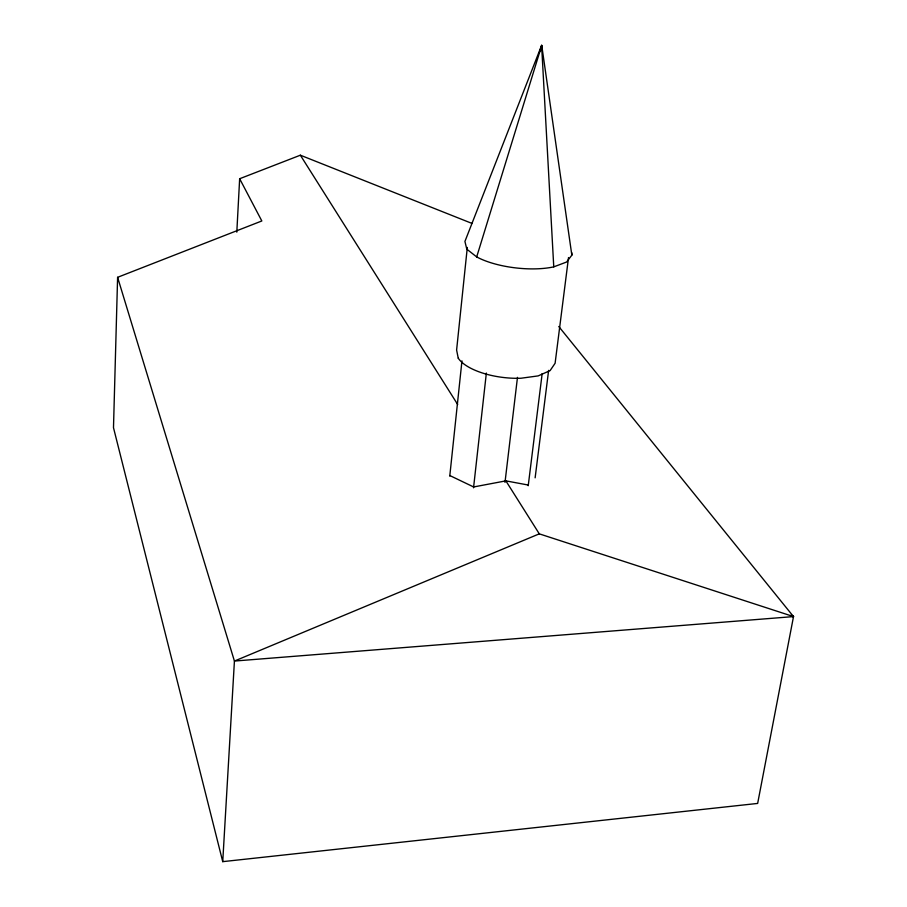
<?xml version="1.0" encoding="UTF-8"?>
<svg xmlns="http://www.w3.org/2000/svg" width="907" height="907" viewBox="0 0 907 907"><rect width="100%" height="100%" fill="white"/><g stroke="black" fill="none" stroke-linecap="round" stroke-linejoin="round"><path stroke-width="1.36" d="M471.776 223.337L300.364 155.199L239.652 178.736L261.828 220.968L117.604 277.315L113.488 427.696L222.737 861.65L757.651 803.432L793.512 616.59L558.757 326.497M236.806 232.158L239.652 178.736M222.737 861.65L234.425 661.056L117.604 277.315M467.309 247.441L456.606 350.023L458.239 358.197M449.77 476.096L461.958 360.884M473.545 487.796L486.356 373.06M504.995 482.388L517.478 377.369M528.225 485.721L542.159 373.65M535.13 477.83L548.633 370.373M568.519 257.565L555.107 363.265L550.107 370.589L538.168 375.895L520.981 378.242A49.738 20.487 6.8 0 1 458.262 358.197M476.685 256.919L541.728 45.361L571.841 255.162L566.614 262.021L553.758 266.862A53.944 19.251 6.5 0 1 476.685 256.919L466.799 249.164L464.928 241.443L541.615 45.361L553.758 266.862M539.54 52.107L541.66 45.373M528.316 485.052L505.868 480.869L473.635 486.957L449.827 475.551M790.723 616.17L793.512 616.59L539.291 533.849L234.425 661.056L793.512 616.59L791.187 614.98M790.757 615.955L793.512 616.59M300.364 155.199L457.684 404.499M505.868 480.869L539.291 533.849M571.739 252.634A53.944 19.251 6.5 0 1 571.829 255.162"/></g></svg>
